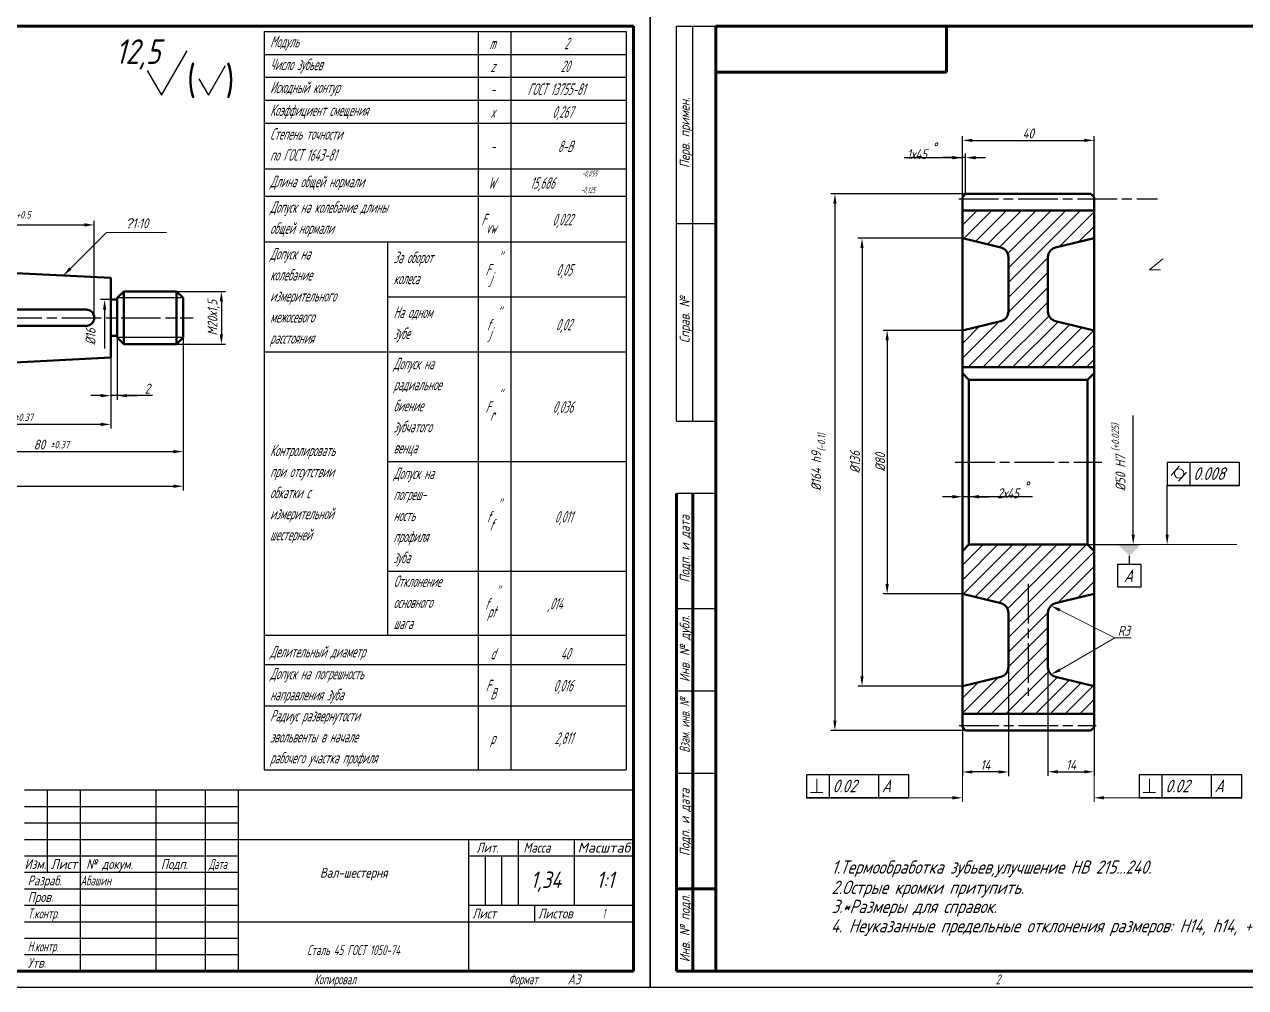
# Model space of a CAD drawing. Header units: millimetres. Extents: x 5133 to 6360, y 1254 to 2395.
# Drawn here: x 5366.1 to 5736.9, y 1253.9 to 1546.4 of the extents above; entities that cross this region are included whole.
import ezdxf
from ezdxf.enums import TextEntityAlignment as Align

# ---------------------------------------------------------------- set-up
doc = ezdxf.new("R2010")
doc.units = ezdxf.units.MM
doc.linetypes.add('AM_ISO08W050', pattern=[18, 12, -1.5, 3, -1.5])
doc.linetypes.add('Amconstr', pattern=[9999, 9999, 0])
for name, color, linetype, lineweight in [('AM_0', 7, 'Continuous', 50), ('AM_5', 3, 'Continuous', 25), ('AM_7', 4, 'AM_ISO08W050', 25), ('AM_8', 1, 'Continuous', 25), ('AM_CL', 1, 'Amconstr', 25), ('AM_VIS', 7, 'Continuous', 50)]:
    doc.layers.add(name, color=color, linetype=linetype, lineweight=lineweight)
doc.styles.add('GOST', font='GOST.shx', dxfattribs={"oblique": 15})
doc.dimstyles.new('GOST', dxfattribs={"dimscale": 0, "dimtxt": 3, "dimasz": 3, "dimexe": 1.25, "dimexo": 0, "dimtad": 1, "dimtoh": 1, "dimdec": 3, "dimdsep": 46, "dimtxsty": 'GOST', "dimcen": 5, "dimadec": 3, "dimazin": 2, "dimtfac": 1, "dimtdec": 4, "dimtmove": 1, "dimatfit": 3, "dimfxl": 0, "dimtolj": 1, "dimtzin": 0, "dimarcsym": 0})

# ---------------------------------------------------------------- blocks, each defined once
blk = doc.blocks.new('*D54')
at = {"color": 0, "lineweight": -2}
for p, q in [((5414.27, 1451.27), (5414.27, 1404.85)), ((5184.27, 1424.02), (5184.27, 1404.85)), ((5187.27, 1406.1), (5411.27, 1406.1))]:
    blk.add_line(p, q, dxfattribs=at)
at = {"color": 0, "lineweight": 20}
for points in [[(5187.27, 1406.6), (5187.27, 1405.6), (5184.27, 1406.1)], [(5411.27, 1406.6), (5411.27, 1405.6), (5414.27, 1406.1)]]:
    blk.add_solid(points, dxfattribs=at)
at = {"layer": 'Defpoints', "color": 0, "lineweight": 20}
for p in [(5414.27, 1451.27), (5184.27, 1424.02), (5414.27, 1406.1)]:
    blk.add_point(p, dxfattribs=at)
at = {"color": 0, "lineweight": 20, "insert": (5299.27, 1410.2), "char_height": 3, "attachment_point": 5, "style": 'GOST'}
blk.add_mtext('\\A1;\\A1;230 \\H.75x;\\S^ -0.29;\\H1.33x; ', dxfattribs=at)
blk = doc.blocks.new('*D55')
at = {"color": 0, "lineweight": -2}
for p, q in [((5414.27, 1451.27), (5414.27, 1415.38)), ((5334.27, 1442.27), (5334.27, 1415.38)), ((5337.27, 1416.63), (5411.27, 1416.63))]:
    blk.add_line(p, q, dxfattribs=at)
at = {"color": 0, "lineweight": 20}
for points in [[(5337.27, 1417.13), (5337.27, 1416.13), (5334.27, 1416.63)], [(5411.27, 1417.13), (5411.27, 1416.13), (5414.27, 1416.63)]]:
    blk.add_solid(points, dxfattribs=at)
at = {"layer": 'Defpoints', "color": 0, "lineweight": 20}
for p in [(5414.27, 1451.27), (5334.27, 1442.27), (5414.27, 1416.63)]:
    blk.add_point(p, dxfattribs=at)
at = {"color": 0, "lineweight": 20, "insert": (5374.27, 1418.75), "char_height": 3, "attachment_point": 5, "style": 'GOST'}
blk.add_mtext('\\A1;\\A1;80 \\H.75x;%%p0.37\\H1.33x; ', dxfattribs=at)
blk = doc.blocks.new('*D56')
at = {"color": 0, "lineweight": -2}
for p, q in [((5392.27, 1445.17), (5392.27, 1423.64)), ((5334.27, 1442.27), (5334.27, 1423.64)), ((5389.27, 1424.89), (5337.27, 1424.89))]:
    blk.add_line(p, q, dxfattribs=at)
at = {"color": 0, "lineweight": 20}
for points in [[(5337.27, 1425.39), (5337.27, 1424.39), (5334.27, 1424.89)], [(5389.27, 1425.39), (5389.27, 1424.39), (5392.27, 1424.89)]]:
    blk.add_solid(points, dxfattribs=at)
at = {"layer": 'Defpoints', "color": 0, "lineweight": 20}
for p in [(5392.27, 1445.17), (5334.27, 1442.27), (5334.27, 1424.89)]:
    blk.add_point(p, dxfattribs=at)
at = {"color": 0, "lineweight": 20, "insert": (5363.27, 1427.02), "char_height": 3, "attachment_point": 5, "style": 'GOST'}
blk.add_mtext('\\A1;\\A1;58 \\H.75x;%%p0.37\\H1.33x; ', dxfattribs=at)
blk = doc.blocks.new('*D58')
at = {"color": 0, "lineweight": -2}
for p, q in [((5339.27, 1457.27), (5339.27, 1486.71)), ((5342.27, 1485.46), (5384.27, 1485.46)), ((5387.27, 1457.27), (5387.27, 1486.71))]:
    blk.add_line(p, q, dxfattribs=at)
at = {"color": 0, "lineweight": 20}
for points in [[(5342.27, 1485.96), (5342.27, 1484.96), (5339.27, 1485.46)], [(5384.27, 1485.96), (5384.27, 1484.96), (5387.27, 1485.46)]]:
    blk.add_solid(points, dxfattribs=at)
at = {"layer": 'Defpoints', "color": 0, "lineweight": 20}
for p in [(5387.27, 1485.46), (5339.27, 1457.27), (5387.27, 1457.27)]:
    blk.add_point(p, dxfattribs=at)
at = {"color": 0, "lineweight": 20, "insert": (5363.27, 1487.59), "char_height": 3, "attachment_point": 5, "style": 'GOST'}
blk.add_mtext('\\A1;\\A1;50 \\H.75x;\\S+0.5^ ;\\H1.33x; ', dxfattribs=at)
blk = doc.blocks.new('*D69')
at = {"color": 0, "lineweight": -2}
for p, q in [((5412.27, 1465.27), (5427.13, 1465.27)), ((5425.88, 1462.27), (5425.88, 1452.27)), ((5412.27, 1449.27), (5427.13, 1449.27))]:
    blk.add_line(p, q, dxfattribs=at)
at = {"color": 0, "lineweight": 20}
for points in [[(5425.38, 1462.27), (5426.38, 1462.27), (5425.88, 1465.27)], [(5425.38, 1452.27), (5426.38, 1452.27), (5425.88, 1449.27)]]:
    blk.add_solid(points, dxfattribs=at)
at = {"layer": 'Defpoints', "color": 0, "lineweight": 20}
for p in [(5412.27, 1465.27), (5412.27, 1449.27), (5425.88, 1449.27)]:
    blk.add_point(p, dxfattribs=at)
at = {"color": 0, "lineweight": 20, "insert": (5423.53, 1457.27), "char_height": 3, "attachment_point": 5, "rotation": 90, "style": 'GOST'}
blk.add_mtext('\\A1;\\A1;M20х1,5 ', dxfattribs=at)
blk = doc.blocks.new('*D79')
at = {"color": 0, "lineweight": -2}
for p, q in [((5394.27, 1451.77), (5394.27, 1432.36)), ((5392.27, 1445.17), (5392.27, 1432.36)), ((5389.27, 1433.61), (5386.27, 1433.61)), ((5394.27, 1433.61), (5392.27, 1433.61)), ((5394.27, 1433.61), (5392.27, 1433.61)), ((5404.98, 1433.61), (5394.27, 1433.61)), ((5397.27, 1433.61), (5400.27, 1433.61))]:
    blk.add_line(p, q, dxfattribs=at)
at = {"color": 0, "lineweight": 20}
for points in [[(5389.27, 1434.11), (5389.27, 1433.11), (5392.27, 1433.61)], [(5397.27, 1434.11), (5397.27, 1433.11), (5394.27, 1433.61)]]:
    blk.add_solid(points, dxfattribs=at)
at = {"layer": 'Defpoints', "color": 0, "lineweight": 20}
for p in [(5394.27, 1451.77), (5392.27, 1445.17), (5392.27, 1433.61)]:
    blk.add_point(p, dxfattribs=at)
at = {"color": 0, "lineweight": 20, "insert": (5403.41, 1435.74), "char_height": 3, "attachment_point": 5, "style": 'GOST'}
blk.add_mtext('\\A1;2', dxfattribs=at)
blk = doc.blocks.new('*D81')
at = {"color": 0, "lineweight": -2}
for p, q in [((5392.27, 1462.77), (5389.17, 1462.77)), ((5390.42, 1459.77), (5390.42, 1447.95))]:
    blk.add_line(p, q, dxfattribs=at)
at = {"color": 0, "lineweight": 20}
blk.add_solid([(5389.92, 1459.77), (5390.92, 1459.77), (5390.42, 1462.77)], dxfattribs=at)
at = {"layer": 'Defpoints', "color": 0, "lineweight": 20}
for p in [(5392.27, 1462.77), (5390.42, 1443.27), (5392.27, 1443.27)]:
    blk.add_point(p, dxfattribs=at)
at = {"color": 0, "lineweight": 20, "insert": (5386.17, 1451.52), "char_height": 3, "attachment_point": 5, "rotation": 90, "style": 'GOST'}
blk.add_mtext('\\A1;\\A1;%%c16 ', dxfattribs=at)
blk = doc.blocks.new('_None')
blk = doc.blocks.new('*D86')
at = {"color": 0, "lineweight": -2}
for p, q in [((5650.91, 1493.42), (5650.91, 1512.39)), ((5653.91, 1511.14), (5687.91, 1511.14)), ((5690.91, 1493.42), (5690.91, 1512.39))]:
    blk.add_line(p, q, dxfattribs=at)
at = {"color": 0, "lineweight": 20}
for points in [[(5653.91, 1511.64), (5653.91, 1510.64), (5650.91, 1511.14)], [(5687.91, 1511.64), (5687.91, 1510.64), (5690.91, 1511.14)]]:
    blk.add_solid(points, dxfattribs=at)
at = {"layer": 'Defpoints', "color": 0, "lineweight": 20}
for p in [(5690.91, 1511.14), (5650.91, 1493.42), (5690.91, 1493.42)]:
    blk.add_point(p, dxfattribs=at)
at = {"color": 0, "lineweight": 20, "insert": (5670.91, 1513.27), "char_height": 3, "attachment_point": 5, "style": 'GOST'}
blk.add_mtext('\\A1;40', dxfattribs=at)
blk = doc.blocks.new('*D87')
at = {"color": 0, "lineweight": -2}
for p, q in [((5633.27, 1505.89), (5650.91, 1505.89)), ((5647.91, 1505.89), (5644.91, 1505.89)), ((5650.91, 1493.88), (5650.91, 1507.14)), ((5651.91, 1505.89), (5650.91, 1505.89)), ((5651.91, 1505.89), (5650.91, 1505.89)), ((5651.91, 1494.88), (5651.91, 1507.14)), ((5654.91, 1505.89), (5657.91, 1505.89))]:
    blk.add_line(p, q, dxfattribs=at)
at = {"color": 0, "lineweight": 20}
for points in [[(5647.91, 1506.39), (5647.91, 1505.39), (5650.91, 1505.89)], [(5654.91, 1506.39), (5654.91, 1505.39), (5651.91, 1505.89)]]:
    blk.add_solid(points, dxfattribs=at)
at = {"layer": 'Defpoints', "color": 0, "lineweight": 20}
for p in [(5650.91, 1505.89), (5651.91, 1494.88), (5650.91, 1493.88)]:
    blk.add_point(p, dxfattribs=at)
at = {"color": 0, "lineweight": 20, "insert": (5638.59, 1508.01), "char_height": 3, "attachment_point": 5, "style": 'GOST'}
blk.add_mtext('\\A1;\\A1;1х45 \\S°^ ;', dxfattribs=at)
blk = doc.blocks.new('*D88')
at = {"color": 0, "lineweight": -2}
for p, q in [((5702.79, 1391.42), (5702.79, 1427.56)), ((5688.91, 1388.42), (5704.04, 1388.42))]:
    blk.add_line(p, q, dxfattribs=at)
at = {"color": 0, "lineweight": 20}
blk.add_solid([(5702.29, 1391.42), (5703.29, 1391.42), (5702.79, 1388.42)], dxfattribs=at)
at = {"layer": 'Defpoints', "color": 0, "lineweight": 20}
for p in [(5652.91, 1438.42), (5702.79, 1438.42), (5688.91, 1388.42)]:
    blk.add_point(p, dxfattribs=at)
at = {"color": 0, "lineweight": 20, "insert": (5698.32, 1414.92), "char_height": 3, "attachment_point": 5, "rotation": 90, "style": 'GOST'}
blk.add_mtext('\\A1;\\A1;%%c50 H7\\H.75x;\\S (+0.025)^ ;\\H1.33x; ', dxfattribs=at)
blk = doc.blocks.new('*D89')
at = {"color": 0, "lineweight": -2}
for p, q in [((5651.91, 1494.88), (5610.95, 1494.88)), ((5612.2, 1491.88), (5612.2, 1334.95)), ((5651.91, 1331.95), (5610.95, 1331.95))]:
    blk.add_line(p, q, dxfattribs=at)
at = {"color": 0, "lineweight": 20}
for points in [[(5611.7, 1491.88), (5612.7, 1491.88), (5612.2, 1494.88)], [(5611.7, 1334.95), (5612.7, 1334.95), (5612.2, 1331.95)]]:
    blk.add_solid(points, dxfattribs=at)
at = {"layer": 'Defpoints', "color": 0, "lineweight": 20}
for p in [(5651.91, 1494.88), (5612.2, 1331.95), (5651.91, 1331.95)]:
    blk.add_point(p, dxfattribs=at)
at = {"color": 0, "lineweight": 20, "insert": (5607.11, 1413.42), "char_height": 3, "attachment_point": 5, "rotation": 90, "style": 'GOST'}
blk.add_mtext('\\A1;\\A1;%%c164 h9\\H.75x;\\S^ (-0.1);\\H1.33x;\\H1.67x; \\H.60x; ', dxfattribs=at)
blk = doc.blocks.new('*D90')
at = {"color": 0, "lineweight": -2}
for p, q in [((5650.91, 1453.42), (5626.82, 1453.42)), ((5628.07, 1450.42), (5628.07, 1376.42)), ((5650.91, 1373.42), (5626.82, 1373.42))]:
    blk.add_line(p, q, dxfattribs=at)
at = {"color": 0, "lineweight": 20}
for points in [[(5627.57, 1450.42), (5628.57, 1450.42), (5628.07, 1453.42)], [(5627.57, 1376.42), (5628.57, 1376.42), (5628.07, 1373.42)]]:
    blk.add_solid(points, dxfattribs=at)
at = {"layer": 'Defpoints', "color": 0, "lineweight": 20}
for p in [(5650.91, 1453.42), (5628.07, 1373.42), (5650.91, 1373.42)]:
    blk.add_point(p, dxfattribs=at)
at = {"color": 0, "lineweight": 20, "insert": (5625.95, 1413.42), "char_height": 3, "attachment_point": 5, "rotation": 90, "style": 'GOST'}
blk.add_mtext('\\A1;\\A1;%%c80 ', dxfattribs=at)
blk = doc.blocks.new('*D91')
at = {"color": 0, "lineweight": -2}
for p, q in [((5650.91, 1481.42), (5619.18, 1481.42)), ((5620.43, 1478.42), (5620.43, 1348.42)), ((5650.91, 1345.42), (5619.18, 1345.42))]:
    blk.add_line(p, q, dxfattribs=at)
at = {"color": 0, "lineweight": 20}
for points in [[(5619.93, 1478.42), (5620.93, 1478.42), (5620.43, 1481.42)], [(5619.93, 1348.42), (5620.93, 1348.42), (5620.43, 1345.42)]]:
    blk.add_solid(points, dxfattribs=at)
at = {"layer": 'Defpoints', "color": 0, "lineweight": 20}
for p in [(5650.91, 1481.42), (5620.43, 1345.42), (5650.91, 1345.42)]:
    blk.add_point(p, dxfattribs=at)
at = {"color": 0, "lineweight": 20, "insert": (5618.3, 1413.42), "char_height": 3, "attachment_point": 5, "rotation": 90, "style": 'GOST'}
blk.add_mtext('\\A1;\\A1;%%c136 ', dxfattribs=at)
blk = doc.blocks.new('*D92')
at = {"color": 0, "lineweight": -2}
for p, q in [((5664.91, 1351.17), (5664.91, 1318.08)), ((5650.91, 1332.95), (5650.91, 1318.08)), ((5661.91, 1319.33), (5653.91, 1319.33))]:
    blk.add_line(p, q, dxfattribs=at)
at = {"color": 0, "lineweight": 20}
for points in [[(5653.91, 1319.83), (5653.91, 1318.83), (5650.91, 1319.33)], [(5661.91, 1319.83), (5661.91, 1318.83), (5664.91, 1319.33)]]:
    blk.add_solid(points, dxfattribs=at)
at = {"layer": 'Defpoints', "color": 0, "lineweight": 20}
for p in [(5664.91, 1351.17), (5650.91, 1332.95), (5650.91, 1319.33)]:
    blk.add_point(p, dxfattribs=at)
at = {"color": 0, "lineweight": 20, "insert": (5657.91, 1321.46), "char_height": 3, "attachment_point": 5, "style": 'GOST'}
blk.add_mtext('\\A1;\\A1;14 ', dxfattribs=at)
blk = doc.blocks.new('*D93')
at = {"color": 0, "lineweight": -2}
for p, q in [((5676.91, 1351.17), (5676.91, 1318.14)), ((5690.91, 1332.95), (5690.91, 1318.14)), ((5679.91, 1319.39), (5687.91, 1319.39))]:
    blk.add_line(p, q, dxfattribs=at)
at = {"color": 0, "lineweight": 20}
for points in [[(5679.91, 1319.89), (5679.91, 1318.89), (5676.91, 1319.39)], [(5687.91, 1319.89), (5687.91, 1318.89), (5690.91, 1319.39)]]:
    blk.add_solid(points, dxfattribs=at)
at = {"layer": 'Defpoints', "color": 0, "lineweight": 20}
for p in [(5676.91, 1351.17), (5690.91, 1332.95), (5690.91, 1319.39)]:
    blk.add_point(p, dxfattribs=at)
at = {"color": 0, "lineweight": 20, "insert": (5683.91, 1321.52), "char_height": 3, "attachment_point": 5, "style": 'GOST'}
blk.add_mtext('\\A1;\\A1;14 ', dxfattribs=at)
blk = doc.blocks.new('*D98')
at = {"color": 0, "lineweight": -2}
for p, q in [((5647.91, 1402.91), (5644.91, 1402.91)), ((5650.91, 1386.42), (5650.91, 1404.16)), ((5652.91, 1402.91), (5650.91, 1402.91)), ((5652.91, 1402.91), (5650.91, 1402.91)), ((5652.91, 1388.42), (5652.91, 1404.16)), ((5672.19, 1402.91), (5652.91, 1402.91)), ((5655.91, 1402.91), (5658.91, 1402.91))]:
    blk.add_line(p, q, dxfattribs=at)
at = {"color": 0, "lineweight": 20}
for points in [[(5647.91, 1403.41), (5647.91, 1402.41), (5650.91, 1402.91)], [(5655.91, 1403.41), (5655.91, 1402.41), (5652.91, 1402.91)]]:
    blk.add_solid(points, dxfattribs=at)
at = {"layer": 'Defpoints', "color": 0, "lineweight": 20}
for p in [(5650.91, 1402.91), (5652.91, 1388.42), (5650.91, 1386.42)]:
    blk.add_point(p, dxfattribs=at)
at = {"color": 0, "lineweight": 20, "insert": (5666.29, 1405.03), "char_height": 3, "attachment_point": 5, "style": 'GOST'}
blk.add_mtext('\\A1;\\A1;2х45 \\S°^ ;', dxfattribs=at)

msp = doc.modelspace()

# ---------------------------------------------------------------- hatches: boundary and pattern name
at = {"lineweight": 20}
h = msp.add_hatch(dxfattribs=at)
h.set_pattern_fill('ANSI31', color=5, style=0)
h.set_pattern_definition([(45, (540.315, 456.323), (-2.245064, 2.245064), [])])
h.paths.add_polyline_path([(5679.20064, 1478.58542), (5690.90631, 1481.41833), (5690.90631, 1489.85956), (5650.90631, 1489.85956), (5650.90631, 1481.41833), (5662.61197, 1478.58542, -0.346258196), (5664.90631, 1475.6696), (5664.90631, 1459.16707, -0.346258196), (5662.61197, 1456.25124), (5650.90631, 1453.41833), (5650.90631, 1442.21833), (5690.90631, 1442.21833), (5690.90631, 1453.41833), (5679.20064, 1456.25124, -0.346258196), (5676.90631, 1459.16707), (5676.90631, 1475.6696, -0.346258196)])
h.paths.add_polyline_path([(5664.90631, 1367.6696), (5664.90631, 1351.16707, -0.346258196), (5662.61197, 1348.25124), (5650.90631, 1345.41833), (5650.90631, 1336.97711), (5690.90631, 1336.97711), (5690.90631, 1345.41833), (5679.20064, 1348.25124, -0.346258196), (5676.90631, 1351.16707), (5676.90631, 1367.6696, -0.346258196), (5679.20064, 1370.58542), (5690.90631, 1373.41833), (5690.90631, 1386.41833), (5688.90631, 1388.41833), (5652.90631, 1388.41833), (5650.90631, 1386.41833), (5650.90631, 1373.41833), (5662.61197, 1370.58542, -0.346258196)])

# ---------------------------------------------------------------- linework, layer by layer
at = {"color": 1, "lineweight": 25}
for p, q in [((5556.07034, 1550.85127), (5556.07034, 1253.85127)), ((5556.07034, 1253.85127), (5556.07034, 1550.85127)), ((5366.07034, 1308.85735), (5431.07034, 1308.85735)), ((5366.07034, 1303.85735), (5431.07034, 1303.85735)), ((5366.07034, 1298.85735), (5431.07034, 1298.85735)), ((5506.07034, 1278.85735), (5506.07034, 1293.85735)), ((5511.07034, 1278.85735), (5511.07034, 1293.85735)), ((5366.07034, 1283.85735), (5431.07034, 1283.85735)), ((5366.07034, 1278.85735), (5431.07034, 1278.85735)), ((5366.07034, 1273.85735), (5431.07034, 1273.85735)), ((5366.07034, 1268.85735), (5431.07034, 1268.85735)), ((5366.07034, 1263.85735), (5431.07034, 1263.85735)), ((5556.07034, 1253.85127), (5136.07034, 1253.85127)), ((5976.07034, 1253.85127), (5556.07034, 1253.85127))]:
    msp.add_line(p, q, dxfattribs=at)
at = {"color": 7, "lineweight": 60}
for p, q in [((5156.07034, 1545.85127), (5551.07034, 1545.85127)), ((5551.07034, 1545.85127), (5551.07034, 1258.85127)), ((5576.07034, 1258.85127), (5576.07034, 1545.85127)), ((5576.07034, 1545.85127), (5971.07034, 1545.85127)), ((5646.07034, 1545.85127), (5646.07034, 1531.85127)), ((5646.07034, 1531.85127), (5576.07034, 1531.85127)), ((5564.07034, 1258.85127), (5564.07034, 1403.85127)), ((5569.07034, 1258.85127), (5569.07034, 1403.85127)), ((5576.07034, 1403.85127), (5576.07034, 1258.85127)), ((5576.07034, 1283.85127), (5564.07034, 1283.85127)), ((5551.07034, 1258.85127), (5156.07034, 1258.85127)), ((5576.07034, 1258.85127), (5564.07034, 1258.85127)), ((5971.07034, 1258.85127), (5576.07034, 1258.85127))]:
    msp.add_line(p, q, dxfattribs=at)
at = {"linetype": 'ByBlock', "lineweight": -2}
for p, q in [((5438.83222, 1544.18029), (5438.83222, 1530.2914)), ((5438.83222, 1544.18029), (5548.83222, 1544.18029)), ((5503.83222, 1544.18029), (5503.83222, 1530.2914)), ((5513.83222, 1544.18029), (5513.83222, 1530.2914)), ((5548.78777, 1544.73585), (5548.78877, 1544.73585)), ((5548.83222, 1544.18029), (5548.83222, 1530.2914)), ((5564.07034, 1545.85127), (5576.07034, 1545.85127)), ((5564.07034, 1425.85127), (5564.07034, 1545.85127)), ((5569.07034, 1425.85127), (5569.07034, 1545.85127)), ((5576.07034, 1545.85127), (5576.07034, 1425.85127)), ((5438.83222, 1537.23585), (5548.83222, 1537.23585)), ((5438.83222, 1530.2914), (5548.83222, 1530.2914)), ((5438.83222, 1530.2914), (5438.83222, 1523.34696)), ((5503.83222, 1530.2914), (5503.83222, 1523.34696)), ((5513.83222, 1530.2914), (5513.83222, 1523.34696)), ((5548.83222, 1530.2914), (5548.83222, 1523.34696)), ((5438.83222, 1523.34696), (5548.83222, 1523.34696)), ((5438.83222, 1523.34696), (5438.83222, 1502.51363)), ((5503.83222, 1523.34696), (5503.83222, 1502.51363)), ((5513.83222, 1523.34696), (5513.83222, 1502.51363)), ((5548.83222, 1523.34696), (5548.83222, 1502.51363)), ((5438.83222, 1516.40252), (5548.83222, 1516.40252)), ((5438.83222, 1502.51363), (5548.83222, 1502.51363)), ((5438.83222, 1502.51363), (5438.83222, 1480.2914)), ((5503.83222, 1502.51363), (5503.83222, 1480.2914)), ((5513.83222, 1502.51363), (5513.83222, 1480.2914)), ((5548.83222, 1502.51363), (5548.83222, 1480.2914)), ((5438.83222, 1494.18029), (5548.83222, 1494.18029)), ((5564.07034, 1485.85127), (5576.07034, 1485.85127)), ((5438.83222, 1480.2914), (5548.83222, 1480.2914)), ((5438.83222, 1480.2914), (5438.83222, 1320.01363)), ((5438.83222, 1480.2914), (5548.83222, 1480.2914)), ((5476.33222, 1480.2914), (5476.33222, 1360.84696)), ((5503.83222, 1480.2914), (5503.83222, 1320.01363)), ((5513.83222, 1480.2914), (5513.83222, 1319.73585)), ((5548.83222, 1480.2914), (5548.83222, 1320.01363)), ((5476.33222, 1463.62474), (5548.83222, 1463.62474)), ((5438.83222, 1446.95807), (5548.83222, 1446.95807)), ((5564.07034, 1425.85127), (5576.07034, 1425.85127)), ((5476.33222, 1413.62474), (5548.83222, 1413.62474)), ((5576.07034, 1403.85127), (5564.07034, 1403.85127)), ((5476.33222, 1380.2914), (5548.83222, 1380.2914)), ((5576.07034, 1368.85127), (5564.07034, 1368.85127)), ((5438.83222, 1360.84696), (5548.83222, 1360.84696)), ((5438.83222, 1351.95807), (5548.83222, 1351.95807)), ((5576.07034, 1343.85127), (5564.07034, 1343.85127)), ((5438.83222, 1339.45807), (5548.83222, 1339.45807)), ((5438.83222, 1320.01363), (5548.83222, 1320.01363)), ((5576.07034, 1318.85127), (5564.07034, 1318.85127))]:
    msp.add_line(p, q, dxfattribs=at)
at = {"color": 1, "linetype": 'Continuous', "lineweight": 25}
for p, q in [((5407.6695, 1524.85608), (5415.46373, 1538.35609)), ((5403.33937, 1532.35609), (5407.6695, 1524.85608)), ((5421.95049, 1524.85608), (5427.14664, 1533.85608)), ((5419.06373, 1529.85608), (5421.95049, 1524.85608))]:
    msp.add_line(p, q, dxfattribs=at)
at = {"color": 5, "lineweight": 20}
for p, q in [((5716.75376, 1412.15577), (5714.35939, 1409.39904)), ((5718.98598, 1410.42296), (5716.59161, 1407.66622)), ((5688.90631, 1388.41833), (5734.2898, 1388.41833)), ((5697.19624, 1360.09491), (5680.48714, 1368.46685)), ((5697.19624, 1360.09491), (5680.52782, 1350.31023)), ((5702.1447, 1360.09491), (5697.19624, 1360.09491)), ((5650.90631, 1332.95303), (5650.90631, 1310.28291)), ((5690.90631, 1332.95303), (5690.90631, 1310.28291)), ((5619.92178, 1311.49379), (5647.90631, 1311.49379)), ((5721.89083, 1311.49379), (5693.90631, 1311.49379))]:
    msp.add_line(p, q, dxfattribs=at)
at = {"color": 7, "lineweight": 30}
for p, q in [((5366.07034, 1313.85735), (5551.07034, 1313.85735)), ((5373.07034, 1288.85735), (5373.07034, 1313.85735)), ((5383.07034, 1258.85735), (5383.07034, 1313.85735)), ((5406.07034, 1258.85735), (5406.07034, 1313.85735)), ((5421.07034, 1258.85735), (5421.07034, 1313.85735)), ((5431.07034, 1258.85735), (5431.07034, 1313.85735)), ((5551.07034, 1258.85735), (5551.07034, 1313.85735)), ((5431.07034, 1298.85735), (5551.07034, 1298.85735)), ((5501.07034, 1258.85735), (5501.07034, 1298.85735)), ((5516.07034, 1278.85735), (5516.07034, 1298.85735)), ((5533.07034, 1278.85735), (5533.07034, 1298.85735)), ((5366.07034, 1293.85735), (5431.07034, 1293.85735)), ((5501.07034, 1293.85735), (5551.07034, 1293.85735)), ((5366.07034, 1288.85735), (5431.07034, 1288.85735)), ((5501.07034, 1278.85735), (5551.07034, 1278.85735)), ((5521.07034, 1273.85735), (5521.07034, 1278.85735)), ((5431.07034, 1273.85735), (5551.07034, 1273.85735)), ((5366.07034, 1258.85735), (5551.07034, 1258.85735))]:
    msp.add_line(p, q, dxfattribs=at)
at = {"color": 5, "lineweight": 20}
for points in [[(5377.90703, 1470.09116), (5390.94834, 1483.19901), (5409.18104, 1483.19901)], [(5711.74133, 1475.18891), (5707.77957, 1471.79635), (5711.0422, 1471.79635)], [(5606.71144, 1317.24032), (5606.71144, 1313.1391)], [(5707.77933, 1317.24032), (5707.77933, 1313.1391)], [(5606.71144, 1313.1391), (5604.74439, 1313.1391), (5608.50744, 1313.1391)], [(5707.77933, 1313.1391), (5705.81228, 1313.1391), (5709.57532, 1313.1391)]]:
    msp.add_lwpolyline(points, dxfattribs=at)
msp.add_circle((5716.7287, 1409.98364), 1.41626, dxfattribs=at)
for points in [[(5379.6685, 1472.57052), (5380.3774, 1471.86522), (5377.90703, 1470.09116)], [(5680.71112, 1368.91388), (5680.26316, 1368.01982), (5677.80498, 1369.81072)], [(5680.31025, 1350.76041), (5680.74539, 1349.86005), (5677.82674, 1349.00481)], [(5647.90631, 1311.99379), (5647.90631, 1310.99379), (5650.90631, 1311.49379)], [(5693.90631, 1311.99379), (5693.90631, 1310.99379), (5690.90631, 1311.49379)]]:
    msp.add_solid(points, dxfattribs=at)
at = {"layer": 'AM_0', "color": 3, "lineweight": 25}
msp.add_line((5713.09491, 1391.41833), (5713.09491, 1406.32848), dxfattribs=at)
msp.add_solid([(5712.59491, 1391.41833), (5713.59491, 1391.41833), (5713.09491, 1388.41833)], dxfattribs=at)
at = {"layer": 'AM_5', "color": 5}
for p, q in [((5735.05836, 1413.32848), (5713.09491, 1413.32848)), ((5713.09491, 1413.32848), (5713.09491, 1406.32848)), ((5720.09491, 1406.32848), (5720.09491, 1413.32848)), ((5735.05836, 1406.32848), (5735.05836, 1413.32848)), ((5713.09491, 1406.32848), (5735.05836, 1406.32848)), ((5735.05836, 1406.32848), (5713.09491, 1406.32848)), ((5701.63908, 1384.62939), (5701.63908, 1384.9396)), ((5701.63908, 1382.40801), (5701.63908, 1384.62939)), ((5698.13908, 1375.40801), (5698.13908, 1382.40801)), ((5698.13908, 1382.40801), (5705.13908, 1382.40801)), ((5705.13908, 1382.40801), (5705.13908, 1375.40801)), ((5705.13908, 1375.40801), (5698.13908, 1375.40801)), ((5634.69088, 1318.45554), (5603.56191, 1318.45554)), ((5603.56191, 1318.45554), (5603.56191, 1311.45554)), ((5610.56191, 1311.45554), (5610.56191, 1318.45554)), ((5625.52537, 1311.45554), (5625.52537, 1318.45554)), ((5634.69088, 1311.45554), (5634.69088, 1318.45554)), ((5735.75877, 1318.45554), (5704.6298, 1318.45554)), ((5704.6298, 1318.45554), (5704.6298, 1311.45554)), ((5711.6298, 1311.45554), (5711.6298, 1318.45554)), ((5726.59326, 1311.45554), (5726.59326, 1318.45554)), ((5735.75877, 1311.45554), (5735.75877, 1318.45554)), ((5603.56191, 1311.45554), (5634.69088, 1311.45554)), ((5634.69088, 1311.45554), (5603.56191, 1311.45554)), ((5704.6298, 1311.45554), (5735.75877, 1311.45554)), ((5735.75877, 1311.45554), (5704.6298, 1311.45554))]:
    msp.add_line(p, q, dxfattribs=at)
msp.add_trace([(5698.13908, 1388.4396), (5701.63908, 1384.9396), (5705.13908, 1388.4396)], dxfattribs=at)
at = {"layer": 'AM_7'}
for p, q in [((5649.87953, 1493.41833), (5710.14413, 1493.41833)), ((5179.40432, 1457.27297), (5417.32347, 1457.27297)), ((5648.75299, 1413.41833), (5693.24102, 1413.41833)), ((5670.90631, 1376.41833), (5670.90631, 1342.41833)), ((5649.9535, 1333.41833), (5691.56611, 1333.41833))]:
    msp.add_line(p, q, dxfattribs=at)
at = {"layer": 'AM_CL'}
for p, q in [((5414.2708, 1463.27297), (5394.2708, 1463.27297)), ((5414.2708, 1451.27297), (5394.2708, 1451.27297))]:
    msp.add_line(p, q, dxfattribs=at)
at = {"layer": 'AM_VIS'}
for p, q in [((5650.90631, 1493.88364), (5651.90631, 1494.88364)), ((5689.90631, 1494.88364), (5651.90631, 1494.88364)), ((5689.90631, 1494.88364), (5690.90631, 1493.88364)), ((5650.90631, 1481.41833), (5650.90631, 1493.88364)), ((5690.90631, 1493.88364), (5690.90631, 1481.41833)), ((5690.90631, 1489.85956), (5650.90631, 1489.85956)), ((5662.61197, 1478.58542), (5650.90631, 1481.41833)), ((5650.90631, 1453.41833), (5650.90631, 1481.41833)), ((5690.90631, 1481.41833), (5679.20064, 1478.58542)), ((5690.90631, 1481.41833), (5690.90631, 1386.41833)), ((5334.2708, 1472.27297), (5392.2708, 1469.37297)), ((5664.90631, 1459.16707), (5664.90631, 1475.6696)), ((5676.90631, 1475.6696), (5676.90631, 1459.16707)), ((5392.2708, 1469.37297), (5392.2708, 1462.77297)), ((5394.2708, 1463.27297), (5396.2708, 1465.27297)), ((5396.2708, 1449.27297), (5396.2708, 1465.27297)), ((5396.2708, 1465.27297), (5412.2708, 1465.27297)), ((5412.2708, 1449.27297), (5412.2708, 1465.27297)), ((5412.2708, 1465.27297), (5414.2708, 1463.27297)), ((5392.2708, 1462.77297), (5392.2708, 1445.17297)), ((5392.2708, 1462.77297), (5394.2708, 1462.77297)), ((5394.2708, 1462.77297), (5394.2708, 1463.27297)), ((5394.2708, 1451.77297), (5394.2708, 1462.77297)), ((5414.2708, 1463.27297), (5414.2708, 1451.27297)), ((5650.90631, 1453.41833), (5662.61197, 1456.25124)), ((5679.20064, 1456.25124), (5690.90631, 1453.41833)), ((5394.2708, 1451.77297), (5392.2708, 1451.77297)), ((5394.2708, 1451.27297), (5394.2708, 1451.77297)), ((5396.2708, 1449.27297), (5394.2708, 1451.27297)), ((5414.2708, 1451.27297), (5412.2708, 1449.27297)), ((5650.90631, 1386.41833), (5650.90631, 1453.41833)), ((5412.2708, 1449.27297), (5396.2708, 1449.27297)), ((5392.2708, 1445.17297), (5334.2708, 1442.27297)), ((5650.90631, 1442.21833), (5690.90631, 1442.21833)), ((5650.90631, 1440.41833), (5652.90631, 1438.41833)), ((5688.90631, 1438.41833), (5690.90631, 1440.41833)), ((5652.90631, 1438.41833), (5688.90631, 1438.41833)), ((5688.90631, 1438.41833), (5652.90631, 1438.41833)), ((5652.90631, 1438.41833), (5652.90631, 1388.41833)), ((5688.90631, 1438.41833), (5688.90631, 1388.41833)), ((5650.90631, 1386.41833), (5652.90631, 1388.41833)), ((5652.90631, 1388.41833), (5688.90631, 1388.41833)), ((5688.90631, 1388.41833), (5652.90631, 1388.41833)), ((5688.90631, 1388.41833), (5690.90631, 1386.41833)), ((5650.90631, 1386.41833), (5650.90631, 1373.41833)), ((5690.90631, 1386.41833), (5690.90631, 1373.41833)), ((5650.90631, 1373.41833), (5650.90631, 1345.41833)), ((5650.90631, 1373.41833), (5662.61197, 1370.58542)), ((5679.20064, 1370.58542), (5690.90631, 1373.41833)), ((5690.90631, 1345.41833), (5690.90631, 1373.41833)), ((5664.90631, 1367.6696), (5664.90631, 1351.16707)), ((5676.90631, 1351.16707), (5676.90631, 1367.6696)), ((5662.61197, 1348.25124), (5650.90631, 1345.41833)), ((5690.90631, 1345.41833), (5679.20064, 1348.25124)), ((5650.90631, 1345.41833), (5650.90631, 1332.95303)), ((5690.90631, 1332.95303), (5690.90631, 1345.41833)), ((5690.90631, 1336.97711), (5650.90631, 1336.97711)), ((5650.90631, 1332.95303), (5651.90631, 1331.95303)), ((5689.90631, 1331.95303), (5651.90631, 1331.95303)), ((5689.90631, 1331.95303), (5690.90631, 1332.95303))]:
    msp.add_line(p, q, dxfattribs=at)
msp.add_lwpolyline([(5339.2708, 1457.27297), (5339.2708, 1457.27297, 0.414213562), (5341.7708, 1454.77297), (5384.7708, 1454.77297, 0.414213562), (5387.2708, 1457.27297), (5387.2708, 1457.27297, 0.414213562), (5384.7708, 1459.77297), (5341.7708, 1459.77297, 0.414213562)], format="xyb", close=True, dxfattribs=at)
for centre, start, end in [((5661.90631, 1475.6696), 0, 76.3953237), ((5679.90631, 1475.6696), 103.6046763, 180), ((5661.90631, 1459.16707), 283.6046763, 0), ((5679.90631, 1459.16707), 180, 256.3953237), ((5661.90631, 1367.6696), 0, 76.3953237), ((5679.90631, 1367.6696), 103.6046763, 180), ((5661.90631, 1351.16707), 283.6046763, 0), ((5679.90631, 1351.16707), 180, 256.3953237)]:
    msp.add_arc(centre, 3, start, end, dxfattribs=at)

# ---------------------------------------------------------------- texts
at = {"linetype": 'ByBlock', "lineweight": -2, "style": 'GOST', "oblique": 20, "width": 0.7}
for s, height, p in [(' Модуль', 3.5, (5439.38777, 1539.40251)), ('m', 3.5, (5507.23715, 1538.81918)), ('2', 3.5, (5529.9594, 1538.81918)), (' Число зубьев', 3.5, (5439.38777, 1532.45807)), ('20', 3.5, (5528.88519, 1531.87474)), ('z', 3.5, (5507.57052, 1531.87474)), (' Исходный контур', 3.5, (5439.38777, 1525.51363)), ('ГОСТ 13755-81', 3.5, (5518.8469, 1524.93029)), ('-', 3.5, (5507.57052, 1524.93029)), (' Коэффициент смещения', 3.5, (5439.38777, 1518.56918)), ('0,267', 3.5, (5526.36636, 1517.98585)), ('x', 3.5, (5507.57052, 1517.98585)), (' Степень точности', 3.5, (5439.38777, 1511.34696)), ('8-В', 3.5, (5528.03323, 1507.56918)), (' по ГОСТ 1643-81', 3.5, (5439.38777, 1504.95807)), ('-', 3.5, (5507.57052, 1507.56918)), ('-0,055', 1.75, (5535.33821, 1500.20104)), (' Длина общей нормали', 3.5, (5439.38777, 1496.90252)), ('W', 3.5, (5506.86673, 1496.45807)), ('15,686', 3.5, (5519.61695, 1496.45807)), ('-0,125', 1.75, (5534.99587, 1495.19688)), (' Допуск на колебание длины', 3.5, (5439.38777, 1489.12474)), ('F', 3.5, (5504.81282, 1485.34696)), ('0,022', 3.5, (5526.36636, 1485.34696)), (' общей нормали', 3.5, (5439.38777, 1482.73585)), ('vw', 3.5, (5506.20092, 1482.90722)), (' Допуск на', 3.5, (5439.38777, 1474.95807)), (' За оборот', 3.5, (5476.88777, 1473.84696)), ("''", 3.5, (5509.50452, 1473.22117)), ('F', 3.5, (5506.08103, 1470.06918)), ('0,05', 3.5, (5527.55169, 1470.06918)), (' колебание ', 3.5, (5439.38777, 1468.56918)), (' колеса', 3.5, (5476.88777, 1467.45807)), ('j', 3.5, (5507.46913, 1467.62944)), (' измерительного ', 3.5, (5439.38777, 1462.18029)), (' межосевого', 3.5, (5439.38777, 1455.79141)), (' На одном', 3.5, (5476.88777, 1457.18029)), ("''", 3.5, (5509.24523, 1456.5545)), (' зубе', 3.5, (5476.88777, 1450.79141)), ('j', 3.5, (5507.20984, 1450.96278)), ('f', 3.5, (5506.34032, 1453.40252)), ('0,02', 3.5, (5527.44057, 1453.40252)), (' расстояния', 3.5, (5439.38777, 1449.40251)), (' Допуск на ', 3.5, (5476.88777, 1441.62473)), (' радиальное', 3.5, (5476.88777, 1435.23585)), ("''", 3.5, (5509.50452, 1431.5545)), (' биение ', 3.5, (5476.88777, 1428.84696)), ('F', 3.5, (5506.08103, 1428.40252)), ('0,036', 3.5, (5526.47748, 1428.40252)), ('r', 3.5, (5507.46913, 1425.96278)), (' зубчатого', 3.5, (5476.88777, 1422.45807)), (' Контролировать', 3.5, (5439.38777, 1415.23585)), (' венца', 3.5, (5476.88777, 1416.06918)), (' при отсутствии', 3.5, (5439.38777, 1408.84696)), (' Допуск на ', 3.5, (5476.88777, 1408.29141)), (' обкатки с', 3.5, (5439.38777, 1402.45808)), (' погреш-', 3.5, (5476.88777, 1401.90252)), ("''", 3.5, (5509.24523, 1398.22117)), (' измерительной ', 3.5, (5439.38777, 1396.06918)), ('f', 3.5, (5506.34032, 1395.06918)), ('0,011', 3.5, (5527.10719, 1395.06918)), (' ность', 3.5, (5476.88777, 1395.51362)), ('f', 3.5, (5507.20984, 1392.62944)), (' шестерней', 3.5, (5439.38777, 1389.68029)), (' профиля', 3.5, (5476.88777, 1389.12473)), (' зуба', 3.5, (5476.88777, 1382.73585)), (' Отклонение ', 3.5, (5476.88777, 1375.51362)), ("''", 3.5, (5508.71785, 1371.83228)), ('f', 3.5, (5505.81294, 1368.68029)), (',014', 3.5, (5524.95877, 1368.68029)), (' основного', 3.5, (5476.88777, 1369.12473)), ('pt', 3.5, (5506.68246, 1366.24055)), (' шага', 3.5, (5476.88777, 1362.73585)), (' Делительный диаметр', 3.5, (5439.38777, 1354.12473)), ('d', 3.5, (5507.57052, 1353.5414)), ('40', 3.5, (5528.88519, 1353.5414)), (' Допуск на погрешность', 3.5, (5439.38777, 1347.45808)), ('F', 3.5, (5506.14632, 1343.81918)), ('0,016', 3.5, (5526.73677, 1343.81918)), (' направления зуба', 3.5, (5439.38777, 1341.06918)), ('B', 3.5, (5507.53442, 1341.37944)), (' Радиус развернутости', 3.5, (5439.38777, 1334.68029)), ('2,811', 3.5, (5527.10719, 1327.84696)), (' эвольвенты в начале ', 3.5, (5439.38777, 1328.29141)), ('p', 3.5, (5507.57052, 1327.84696)), (' рабочего участка профиля', 3.5, (5439.38777, 1321.90252))]:
    msp.add_text(s, height=height, dxfattribs=at).set_placement(p)
at = {"color": 1, "linetype": 'Continuous', "lineweight": 25, "style": 'GOST', "oblique": 15}
msp.add_text('12,5', height=7.5, dxfattribs=at).set_placement((5393.71549, 1534.35609))
at = {"color": 1, "linetype": 'Continuous', "lineweight": 25, "style": 'GOST'}
for s, p in [('(', (5415.46373, 1524.85608)), (')', (5427.14664, 1524.85608))]:
    msp.add_text(s, height=9, dxfattribs=at).set_placement(p)
at = {"linetype": 'ByBlock', "lineweight": -2, "style": 'GOST', "oblique": 15}
for s, p in [('Перв. примен.', (5568.07034, 1513.42177)), ('Справ. №', (5568.07034, 1456.62352)), ('Подп. и дата', (5568.07034, 1387.06411)), ('Инв. № дубл.', (5568.07034, 1356.73161))]:
    msp.add_text(s, height=3, rotation=90, dxfattribs=at).set_placement(p, align=Align.CENTER)
at = {"linetype": 'ByBlock', "lineweight": -2, "style": 'GOST', "oblique": 15, "width": 0.8}
msp.add_text('Взам. инв. №', height=3, rotation=90, dxfattribs=at).set_placement((5568.07034, 1333.48072), align=Align.CENTER)
at = {"lineweight": 20, "style": 'GOST', "oblique": 15}
for s, p in [('Подп. и дата', (5568.07034, 1304.01488)), ('Инв. № подл.', (5568.12258, 1271.86388))]:
    msp.add_text(s, height=3, rotation=90, dxfattribs=at).set_placement(p, align=Align.CENTER)
for s, p in [('Лит.', (5503.31127, 1294.85735)), ('Масса', (5517.59698, 1294.85735)), ('№ докум.', (5384.82015, 1289.85735)), ('Подп.', (5407.53444, 1289.85735)), ('Пров.', (5367.07034, 1279.85735)), ('Лист', (5502.07034, 1274.85735)), ('Листов', (5522.07034, 1274.85735)), ('Утв.', (5367.07034, 1259.85735))]:
    msp.add_text(s, height=3, dxfattribs=at).set_placement(p)
for s, width, p, p2 in [('Масштаб', 0.960961, (5534.07034, 1294.85735), (5550.07034, 1294.85735)), ('Изм.', 0.909767, (5366.09563, 1289.85735), (5372.64595, 1289.85735)), ('Лист', 0.925583, (5374.07034, 1289.85735), (5382.07034, 1289.85735))]:
    msp.add_text(s, height=3, dxfattribs=dict(at, width=width)).set_placement(p, p2, align=Align.FIT)
for s, width, p in [('Дата', 0.6222, (5422.07034, 1289.85735)), ('Разраб.', 0.95, (5367.07034, 1284.85735)), ('Т.контр.', 0.814, (5367.07034, 1274.85735)), ('Н.контр.', 0.77, (5367.07034, 1264.85735))]:
    msp.add_text(s, height=3, dxfattribs=dict(at, width=width)).set_placement(p)
at = {"color": 3, "lineweight": 20, "style": 'GOST', "oblique": 15}
for s, width, p in [('Абашин', 0.8, (5383.07034, 1284.85127)), ('1', 0.5, (5541.6096, 1274.85735))]:
    msp.add_text(s, height=3, dxfattribs=dict(at, width=width)).set_placement(p)
for s, p in [('1,34', (5524.45131, 1284.0872)), ('1:1', (5542.45131, 1284.0872))]:
    msp.add_text(s, height=5, dxfattribs=at).set_placement(p, align=Align.CENTER)
at = {"color": 5, "lineweight": 20, "style": 'GOST', "oblique": 15, "width": 0.8}
for s, p in [('Копировал', (5454.07034, 1254.85127)), ('Формат', (5513.07034, 1254.85127)), ('2', (5661.07034, 1254.85127))]:
    msp.add_text(s, height=3, dxfattribs=at).set_placement(p)
at = {"color": 5, "lineweight": 20, "style": 'GOST', "oblique": 15}
msp.add_text('A3', height=3, dxfattribs=at).set_placement((5531.07034, 1254.85127))
at = {"color": 5, "lineweight": 20, "char_height": 3, "attachment_point": 5, "style": 'GOST'}
for s, insert in [('\\A1;\\A1;\x9f1:10 ', (5400.23858, 1485.95575)), ('\\A1;\\A1;R3 ', (5699.98297, 1362.21991))]:
    msp.add_mtext(s, dxfattribs=dict(at, insert=insert))
at = {"color": 3, "lineweight": 20, "char_height": 3, "attachment_point": 5, "style": 'GOST'}
for s, insert in [('Вал-шестерня', (5466.07034, 1288.30307)), ('\\A1;\\W0.8;Сталь 45 ГОСТ 1050-74', (5466.03483, 1265.22974))]:
    msp.add_mtext(s, dxfattribs=dict(at, insert=insert))
at = {"layer": 'AM_8', "color": 5, "style": 'GOST', "oblique": 20}
for s, height, p in [('0.008', 3.830774, (5720.96927, 1408.02342)), ('А', 3.83077, (5699.8691, 1376.9734)), ('0.02', 3.830774, (5611.43628, 1313.15048)), ('А', 3.83077, (5626.39974, 1313.15048)), ('0.02', 3.830774, (5712.50417, 1313.15048)), ('А', 3.83077, (5727.46763, 1313.15048)), ('1.Термообработка зубьев,улучшение НВ 215...240.', 4.0223128, (5611.16274, 1288.43123)), ('2.Острые кромки притупить.', 4.0223128, (5611.16274, 1282.27681)), ('3.*Размеры для справок.', 4.0223128, (5611.16274, 1276.47739)), ('4. Неуказанные предельные отклонения размеров: H14, h14, +IT14/2.', 4.0223128, (5610.9376, 1270.59774))]:
    msp.add_text(s, height=height, dxfattribs=at).set_placement(p)

# ---------------------------------------------------------------- dimensions: what is measured, and where the dimension line sits
at = {"color": 5, "lineweight": 20}
dim = msp.add_linear_dim(base=(5690.90631, 1511.14498), p1=(5650.90631, 1493.41833), p2=(5690.90631, 1493.41833), dimstyle='GOST', override={"dimscale": 1}, dxfattribs=at)
dim.commit()
dim.dimension.update_dxf_attribs({"geometry": '*D86', "text_midpoint": (5670.90631, 1513.26998)})
for base, p1, p2, text, picture, middle in [((5650.90631, 1505.88683), (5651.90631, 1494.88364), (5650.90631, 1493.88364), '\\A1;1х45 \\S°^ ;', '*D87', (5638.59231, 1506.56932)), ((5650.90631, 1402.90814), (5652.90631, 1388.41833), (5650.90631, 1386.41833), '\\A1;2х45 \\S°^ ;', '*D98', (5666.28656, 1402.90814))]:
    dim = msp.add_linear_dim(base=base, p1=p1, p2=p2, text=text, dimstyle='GOST', override={"dimscale": 1, "dimgap": 0.625, "dimlfac": 1, "dimsah": 1, "dimse1": 0, "dimse2": 0, "dimsd1": 0, "dimsd2": 0, "dimtmove": 1}, dxfattribs=at)
    dim.commit()
    dim.dimension.update_dxf_attribs({"geometry": picture, "text_midpoint": middle, "dimtype": 160})
for base, p1, p2, text, override, picture, middle in [((5612.20467, 1331.95303), (5651.90631, 1494.88364), (5651.90631, 1331.95303), '\\A1;%%c164 h9\\H.75x;\\S^ (-0.1);\\H1.33x;\\H1.67x; \\H.60x; ', {"dimscale": 1, "dimgap": 2.6, "dimlfac": 1, "dimsah": 1, "dimse1": 0, "dimse2": 0, "dimsd1": 0, "dimsd2": 0, "dimtmove": 1}, '*D89', (5607.10593, 1413.41833)), ((5620.42665, 1345.41833), (5650.90631, 1481.41833), (5650.90631, 1345.41833), '\\A1;%%c136 ', {"dimscale": 1, "dimgap": 0.625, "dimlfac": 1, "dimsah": 1, "dimse1": 0, "dimse2": 0, "dimsd1": 0, "dimsd2": 0, "dimtmove": 1}, '*D91', (5618.30165, 1413.41833)), ((5425.88274, 1449.27297), (5412.2708, 1465.27297), (5412.2708, 1449.27297), '\\A1;M20х1,5 ', {"dimscale": 1, "dimgap": 0.625, "dimlfac": 1, "dimsah": 1, "dimse1": 0, "dimse2": 0, "dimsd1": 0, "dimsd2": 0, "dimtmove": 1}, '*D69', (5423.53244, 1457.27297)), ((5390.41622, 1443.27272), (5392.2708, 1462.77297), (5392.2708, 1443.27272), '\\A1;%%c16 ', {"dimscale": 1, "dimgap": 0.625, "dimlfac": 1, "dimblk2": 'None', "dimsah": 1, "dimse1": 0, "dimse2": 1, "dimsd1": 0, "dimsd2": 1, "dimtmove": 1}, '*D81', (5386.16622, 1451.52285)), ((5628.07036, 1373.41833), (5650.90631, 1453.41833), (5650.90631, 1373.41833), '\\A1;%%c80 ', {"dimscale": 1, "dimgap": 0.625, "dimlfac": 1, "dimsah": 1, "dimse1": 0, "dimse2": 0, "dimsd1": 0, "dimsd2": 0, "dimtmove": 1}, '*D90', (5625.94536, 1413.41833)), ((5702.79034, 1438.41833), (5688.90631, 1388.41833), (5652.90631, 1438.41833), '\\A1;%%c50 H7\\H.75x;\\S (+0.025)^ ;\\H1.33x; ', {"dimscale": 1, "dimgap": 0.625, "dimlfac": 1, "dimblk2": 'None', "dimsah": 1, "dimse1": 0, "dimse2": 1, "dimsd1": 0, "dimsd2": 1, "dimtmove": 1}, '*D88', (5698.31534, 1414.91833))]:
    dim = msp.add_linear_dim(base=base, p1=p1, p2=p2, angle=90, text=text, dimstyle='GOST', override=override, dxfattribs=at)
    dim.commit()
    dim.dimension.update_dxf_attribs({"geometry": picture, "text_midpoint": middle})
for base, p1, p2, text, override, picture, middle in [((5387.2708, 1485.46386), (5339.2708, 1457.27297), (5387.2708, 1457.27297), '\\A1;50 \\H.75x;\\S+0.5^ ;\\H1.33x; ', {"dimscale": 1, "dimgap": 0.625, "dimlfac": 1, "dimsah": 1, "dimse1": 0, "dimse2": 0, "dimsd1": 0, "dimsd2": 0, "dimtmove": 1}, '*D58', (5363.2708, 1487.58886)), ((5414.2708, 1406.10101), (5184.2708, 1424.02276), (5414.2708, 1451.27297), '\\A1;<> \\H.75x;\\S^ -0.29;\\H1.33x; ', {"dimscale": 1, "dimgap": 2.6, "dimlfac": 1, "dimsah": 1, "dimse1": 0, "dimse2": 0, "dimsd1": 0, "dimsd2": 0, "dimtmove": 1}, '*D54', (5299.2708, 1410.20131)), ((5414.2708, 1416.62786), (5334.2708, 1442.27297), (5414.2708, 1451.27297), '\\A1;80 \\H.75x;%%p0.37\\H1.33x; ', {"dimscale": 1, "dimgap": 0.625, "dimlfac": 1, "dimsah": 1, "dimse1": 0, "dimse2": 0, "dimsd1": 0, "dimsd2": 0, "dimtmove": 1}, '*D55', (5374.2708, 1418.75286)), ((5334.2708, 1424.89094), (5392.2708, 1445.17297), (5334.2708, 1442.27297), '\\A1;58 \\H.75x;%%p0.37\\H1.33x; ', {"dimscale": 1, "dimgap": 0.625, "dimlfac": 1, "dimsah": 1, "dimse1": 0, "dimse2": 0, "dimsd1": 0, "dimsd2": 0, "dimtmove": 1}, '*D56', (5363.2708, 1427.01594)), ((5650.90631, 1319.33478), (5664.90631, 1351.16707), (5650.90631, 1332.95303), '\\A1;14 ', {"dimscale": 1, "dimgap": 0.625, "dimlfac": 1, "dimsah": 1, "dimse1": 0, "dimse2": 0, "dimsd1": 0, "dimsd2": 0, "dimtmove": 1}, '*D92', (5657.90631, 1321.45978)), ((5690.90631, 1319.39481), (5676.90631, 1351.16707), (5690.90631, 1332.95303), '\\A1;<> ', {"dimscale": 1, "dimgap": 0.625, "dimlfac": 1, "dimsah": 1, "dimse1": 0, "dimse2": 0, "dimsd1": 0, "dimsd2": 0, "dimtmove": 1}, '*D93', (5683.90631, 1321.51981))]:
    dim = msp.add_linear_dim(base=base, p1=p1, p2=p2, text=text, dimstyle='GOST', override=override, dxfattribs=at)
    dim.commit()
    dim.dimension.update_dxf_attribs({"geometry": picture, "text_midpoint": middle})
dim = msp.add_linear_dim(base=(5392.2708, 1433.61275), p1=(5394.2708, 1451.77297), p2=(5392.2708, 1445.17297), dimstyle='GOST', override={"dimscale": 1}, dxfattribs=at)
dim.commit()
dim.dimension.update_dxf_attribs({"geometry": '*D79', "text_midpoint": (5403.40884, 1433.49161), "dimtype": 160})

doc.saveas('drawing.dxf')
